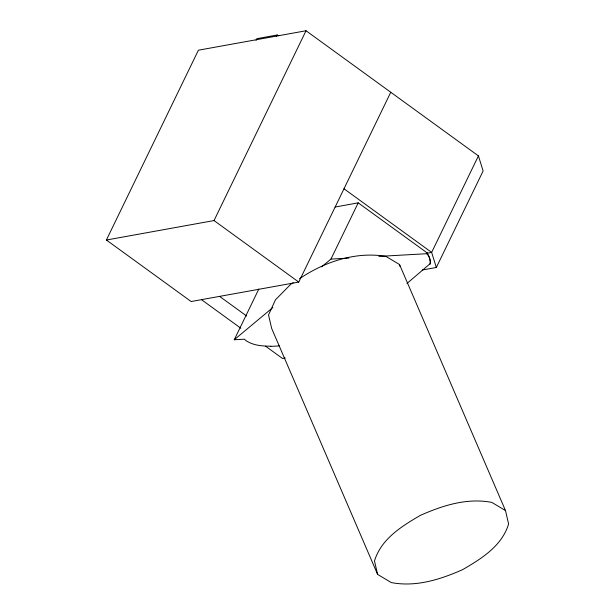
<?xml version="1.0" encoding="UTF-8"?>
<svg xmlns="http://www.w3.org/2000/svg" width="615" height="615" viewBox="0 0 615 615"><rect width="100%" height="100%" fill="white"/><g stroke="black" fill="none" stroke-linecap="round" stroke-linejoin="round"><path stroke-width="0.92" d="M390.771 92.258L298.759 282.077L191.134 301.527L106.395 240.019L198.399 50.207L306.032 30.75L478.424 155.895L483.121 170.962L436.335 267.479L422.174 270.039M256.025 40.352L256.839 38.676L277.15 35.001L278.864 35.785M276.343 36.685L277.15 35.001M106.395 240.019L214.028 220.562L306.032 30.75M270.808 346.207C262.774 346.145 254.249 345.599 247.184 341.387A54.289 25.323 -23.3 0 1 244.416 339.188L234.246 339.757L258.83 289.042M321.63 266.856L330.947 259.092L358.207 202.85L427.148 252.896A71.878 25.93 25.9 0 1 430.423 263.428L406.976 283.469M430.031 264.235A51.537 24.039 -23.3 0 0 429.67 258.461A51.537 24.039 -23.3 0 0 426.756 253.711L427.148 252.896M478.424 155.895L431.645 252.404L436.335 267.479M234.246 339.757L272.837 307.562M293.201 282.723L290.834 284.215L275.459 299.82L268.524 314.965L271.646 328.372L377.602 574.402L391.24 582.559C415.863 587.31 440.302 579.515 462.641 569.628C481.422 558.712 501.978 546.02 508.605 523.965L505.484 510.558L399.527 264.527L385.889 256.37C355.593 251.32 324.482 261.821 299.505 278.741M335.098 207.032L358.207 202.85M426.964 253.257L431.645 252.404L343.985 188.774M285.26 358.007L282.539 358.499L265.557 346.176M330.947 259.092L348.913 258.077M378.855 256.401L426.756 253.711M505.484 510.558L491.846 502.401C467.231 497.65 442.792 505.445 420.452 515.332C401.672 526.248 381.115 538.94 374.489 560.995L377.602 574.402M214.028 220.562L298.759 282.077M219.593 296.384L246.615 316.002M201.482 299.659L240.849 328.241M399.527 264.527L399.942 266.31M279.295 345.853A107.271 50.03 -23.3 0 1 270.7 346.345"/></g></svg>
